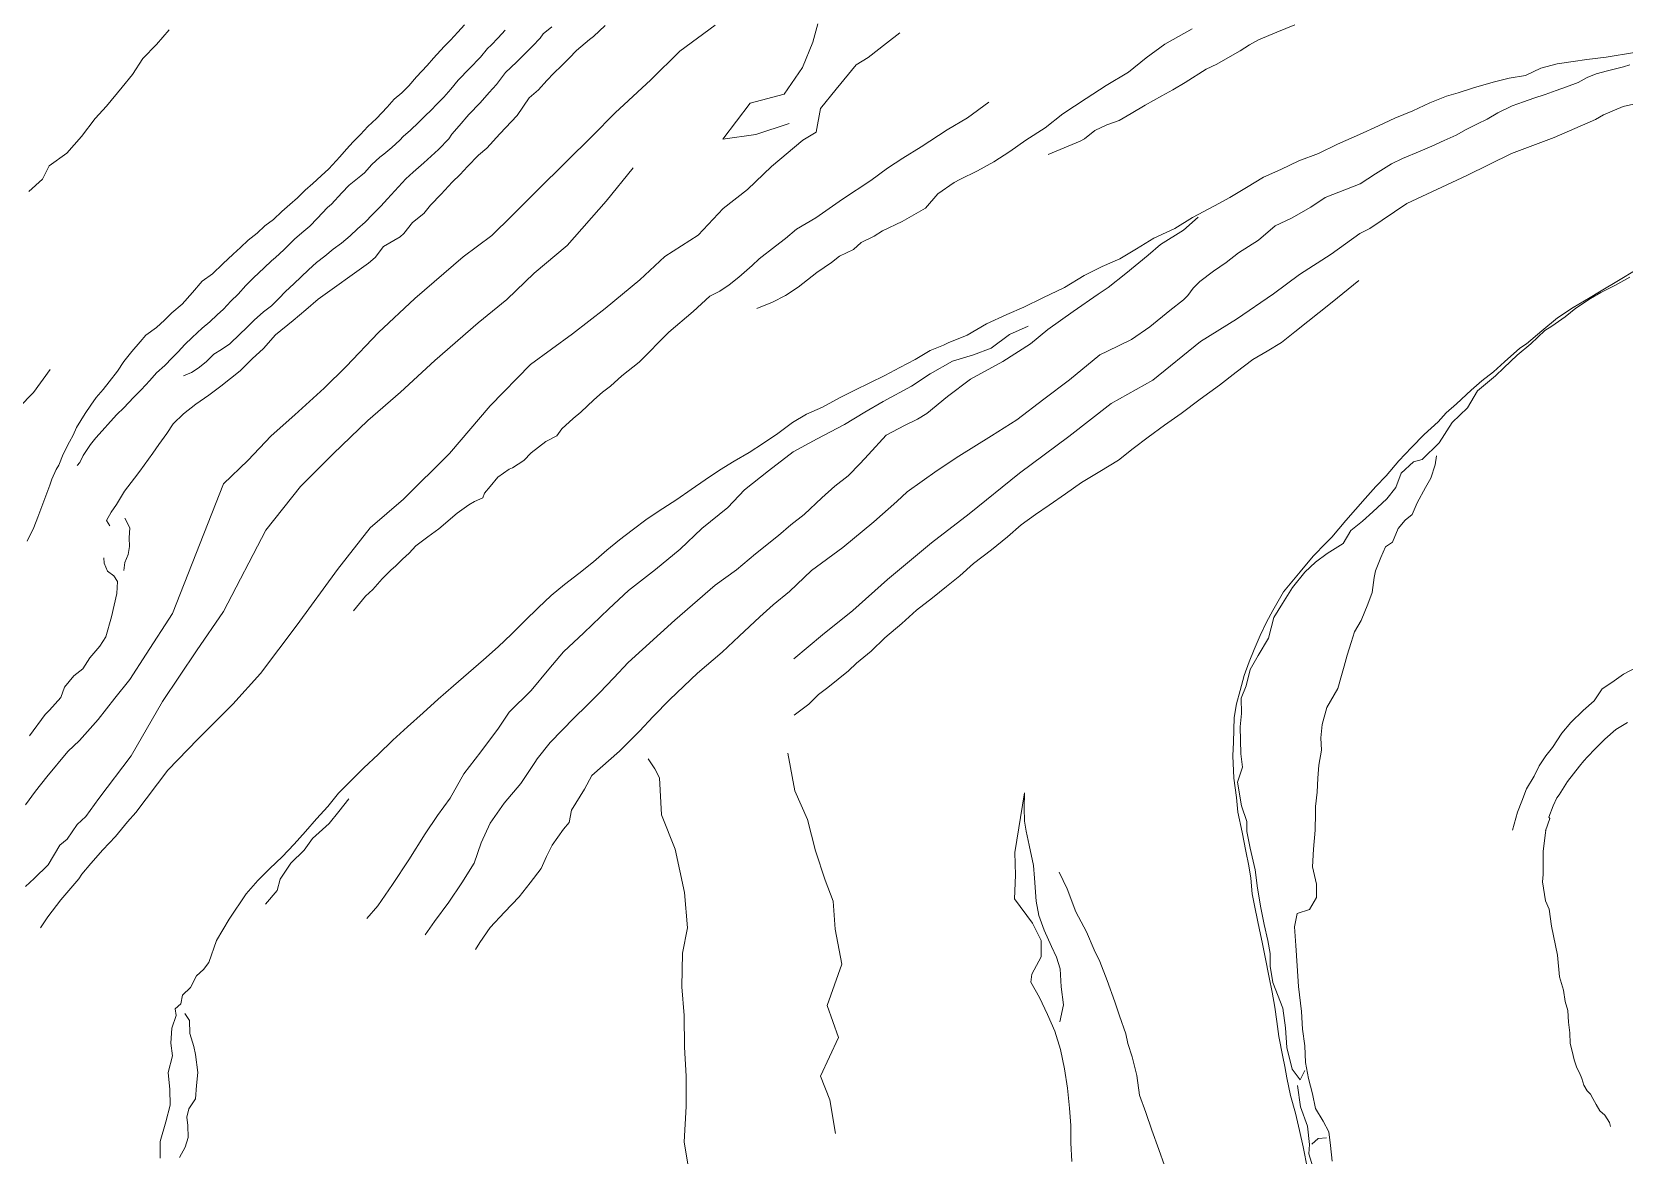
# Model space of a CAD drawing. Extents: x 683321 to 688873, y 7661944 to 7668387.
# Drawn here: x 685620.5 to 686013.2, y 7667166.6 to 7667443.6 of the extents above; entities that cross this region are included whole.
import ezdxf

# ---------------------------------------------------------------- set-up
doc = ezdxf.new("R2010")
doc.units = 0
doc.header["$MEASUREMENT"] = 0
doc.layers.add('01 CRESTA_Line', color=3, linetype='Continuous', lineweight=20)

msp = doc.modelspace()

# ---------------------------------------------------------------- linework, layer by layer
at = {"layer": '01 CRESTA_Line'}
for points in [[(685618.93, 7667252.96, 4170.33), (685621.37, 7667256.34, 4170.34), (685624.17, 7667259.87, 4170.35), (685629.4, 7667266.11, 4170.49), (685632.23, 7667268.81, 4169.82), (685636.83, 7667273.97, 4169.6), (685640.98, 7667279.24, 4169.68), (685644.69, 7667283.86, 4169.52), (685648.69, 7667290.1, 4169.31), (685655.19, 7667300.12, 4169.46), (685667.75, 7667332.14, 4168.71), (685673.78, 7667337.85, 4169.08), (685679.52, 7667343.99, 4169.17), (685685.37, 7667349.16, 4169.4), (685692.62, 7667355.7, 4169.43), (685698, 7667361.02, 4169.89), (685706.01, 7667369.42, 4169.97), (685714.98, 7667377.79, 4170.3), (685726.89, 7667388.1, 4170.14), (685733.94, 7667393.35, 4169.95), (685738.86, 7667398.17, 4169.79), (685745.01, 7667404.37, 4170.01), (685752.26, 7667411.49, 4170.26), (685758.66, 7667417.84, 4170.06), (685764.38, 7667423.56, 4170.72), (685773.2, 7667431.75, 4171.2), (685780.34, 7667438.81, 4171.77), (685789.02, 7667445.23, 4172.18)], [(685727.2, 7667445.33, 4193.95), (685725.54, 7667443.47, 4193.84), (685723.79, 7667441.5, 4193.7), (685722.23, 7667439.97, 4193.68), (685719.6, 7667437.04, 4193.59), (685718.02, 7667435.3, 4193.5), (685715.35, 7667432.44, 4193.38), (685713.5, 7667430.28, 4193.2), (685711.79, 7667428.53, 4193.03), (685709.89, 7667426.98, 4192.92), (685708.17, 7667424.98, 4192.83), (685705.5, 7667422.22, 4192.56), (685703.37, 7667420.22, 4192.38), (685701.55, 7667418.22, 4192.27), (685699.75, 7667416.41, 4192.1), (685698.07, 7667414.61, 4192.09), (685696.43, 7667412.72, 4192.05), (685693.72, 7667409.76, 4192.18), (685691.86, 7667408.03, 4192.17), (685689.79, 7667406.17, 4192.26), (685687.94, 7667404.49, 4192.32), (685686.04, 7667402.67, 4192.32), (685684.11, 7667401.02, 4192.42), (685682.12, 7667399.23, 4192.53), (685680.06, 7667397.31, 4192.54), (685677.95, 7667395.72, 4192.58), (685676.07, 7667393.94, 4192.61), (685673.86, 7667392.17, 4192.52), (685672, 7667390.42, 4192.49), (685670.13, 7667388.72, 4192.45), (685667.61, 7667386.37, 4192.75), (685665.05, 7667383.93, 4192.68), (685662.48, 7667382.05, 4192.48), (685660.09, 7667379.26, 4192.49), (685657.56, 7667376.38, 4192.51), (685655.04, 7667374.3, 4192.58), (685653.24, 7667372.5, 4192.54), (685651.22, 7667370.63, 4192.61), (685648.62, 7667368.8, 4192.81), (685647.23, 7667367.17, 4192.67), (685645.14, 7667364.75, 4192.73), (685643.16, 7667362.26, 4192.77), (685641.62, 7667359.92, 4192.93), (685639.55, 7667357.23, 4193.05), (685638.06, 7667355.35, 4193.1), (685636.36, 7667353.41, 4193.14), (685635.03, 7667351.53, 4192.95), (685633.65, 7667349.45, 4192.94), (685631.55, 7667346.03, 4192.94), (685630.7, 7667344.11, 4193.16), (685629.8, 7667342.49, 4193.22), (685628.2, 7667339.42, 4193.2), (685627.16, 7667336.72, 4192.27), (685626.46, 7667335.64, 4192.25), (685625.45, 7667333.25, 4192.18), (685624.93, 7667331.82, 4192.14), (685621.95, 7667323.91, 4191.95), (685621.01, 7667321.39, 4191.88), (685619.36, 7667318, 4191.89)], [(685619.79, 7667404.16, 4227.58), (685623.16, 7667407.2, 4227.55), (685624.75, 7667410.51, 4227.53), (685629.12, 7667413.63, 4227.51), (685632.73, 7667417.78, 4227.48), (685636.12, 7667422.17, 4227.44), (685638.88, 7667425.22, 4227.15), (685642.81, 7667429.95, 4227.92), (685645.34, 7667433.02, 4228.27), (685647.9, 7667437.02, 4228.65), (685651.26, 7667440.48, 4228.32), (685654.34, 7667444.05, 4228.31)], [(685737.27, 7667443.94, 4190.92), (685735.53, 7667442.11, 4190.98), (685733.78, 7667440.26, 4190.99), (685732.91, 7667439.45, 4190.92), (685731.16, 7667437.35, 4190.95), (685730.22, 7667436.41, 4190.81), (685729.32, 7667435.43, 4190.76), (685728.41, 7667434.5, 4190.67), (685725.61, 7667431.64, 4190.67), (685723.83, 7667429.4, 4190.55), (685722.08, 7667427.46, 4190.47), (685720.53, 7667425.9, 4190.49), (685718.85, 7667424.09, 4190.33), (685717.66, 7667423.03, 4190.25), (685715.84, 7667421.25, 4190.21), (685713.9, 7667419.36, 4190.14), (685712.1, 7667417.72, 4190.06), (685711.25, 7667416.86, 4189.96), (685709.27, 7667415.01, 4189.92), (685707.34, 7667413.4, 4189.92), (685706.34, 7667412.69, 4189.84), (685704.34, 7667410.82, 4189.67), (685702.58, 7667408.81, 4189.77), (685701.66, 7667408.08, 4189.71), (685698.75, 7667405.74, 4189.98), (685696.98, 7667403.85, 4189.84), (685694.41, 7667401.06, 4189.75), (685693.4, 7667400.23, 4189.7), (685690.85, 7667397.51, 4189.78), (685689.03, 7667395.63, 4189.69), (685687.1, 7667393.99, 4189.6), (685685.28, 7667392.45, 4189.55), (685682.66, 7667389.85, 4189.46), (685680.56, 7667387.95, 4189.34), (685679.64, 7667387.1, 4189.12), (685677.76, 7667385.35, 4189), (685675.14, 7667382.95, 4188.99), (685673.27, 7667381.04, 4189.02), (685671.38, 7667378.91, 4188.86), (685669.58, 7667377.17, 4188.8), (685667.74, 7667375.2, 4188.59), (685666.23, 7667373.79, 4188.66), (685664.38, 7667372.03, 4188.66), (685662.5, 7667370.47, 4188.73), (685660.07, 7667368.23, 4188.91), (685658.2, 7667366.51, 4189.04), (685656.62, 7667364.7, 4189.06), (685655.12, 7667363.21, 4188.98), (685653.33, 7667361.28, 4189.03), (685651.27, 7667359.52, 4189.01), (685649.56, 7667357.58, 4188.92), (685647.5, 7667355.27, 4188.96), (685645.6, 7667353.37, 4188.98), (685643.16, 7667350.87, 4189.13), (685641.44, 7667349.23, 4189.19), (685639.89, 7667347.47, 4189), (685637.83, 7667345.21, 4189.21), (685636.29, 7667343.42, 4189.13), (685634.98, 7667341.81, 4189.02), (685633.13, 7667339.14, 4189.29), (685632.36, 7667337.37, 4189.24), (685631.71, 7667336.66, 4189.61)], [(685639.77, 7667321.76, 4180.25), (685638.95, 7667323.11, 4180.63), (685640.06, 7667325.15, 4181.18), (685641.39, 7667327.05, 4181.12), (685643.34, 7667330.27, 4181.19), (685645.79, 7667333.49, 4180.95), (685647.12, 7667335.28, 4181.07), (685650.31, 7667339.64, 4181.09), (685651.78, 7667341.79, 4180.94), (685653.81, 7667344.56, 4180.77), (685655.32, 7667346.91, 4180.88), (685657.87, 7667349.36, 4180.92), (685660.91, 7667351.78, 4180.83), (685664.17, 7667353.97, 4180.76), (685667.08, 7667356.2, 4180.72), (685671.84, 7667359.97, 4180.53), (685674.83, 7667362.93, 4180.63), (685677.6, 7667365.51, 4180.78), (685680.62, 7667368.83, 4180.48), (685684.94, 7667372.37, 4180.59), (685688.08, 7667375.04, 4180.64), (685691.08, 7667377.67, 4180.88), (685703.51, 7667386.49, 4180.6), (685705.17, 7667387.96, 4180.69), (685707.23, 7667390.63, 4180.72), (685711.32, 7667392.99, 4181.11), (685712.24, 7667393.82, 4181.31), (685714.36, 7667396.55, 4181.52), (685717.14, 7667398.8, 4181.52), (685718.81, 7667400.86, 4181.74), (685721.42, 7667403.56, 4181.72), (685724.15, 7667406.5, 4181.86), (685726.1, 7667408.36, 4182.04), (685727.96, 7667410.39, 4182.17), (685730.68, 7667413.15, 4182.19), (685732.7, 7667414.91, 4182.29), (685735.96, 7667418.41, 4182.42), (685740.19, 7667422.96, 4182.28), (685743.17, 7667427.3, 4182.61), (685745.44, 7667429.26, 4182.84), (685747.55, 7667431.54, 4182.72), (685749.25, 7667433.41, 4182.93), (685751.13, 7667435.19, 4182.99), (685753.05, 7667437.04, 4183.11), (685754.85, 7667438.96, 4183.09), (685758, 7667441.68, 4183.08), (685758.99, 7667442.42, 4183.39), (685761.9, 7667445.09, 4183.47)], [(685657.94, 7667358.78, 4183.4), (685659.86, 7667359.56, 4183.45), (685661.53, 7667360.67, 4183.27), (685663.47, 7667362.16, 4183.37), (685665.42, 7667364.05, 4183.42), (685667.28, 7667365.25, 4183.21), (685669.34, 7667366.66, 4183.29), (685671.8, 7667369.03, 4183.27), (685673.44, 7667370.55, 4183.43), (685675.32, 7667372.44, 4183.41), (685677.66, 7667374.56, 4183.35), (685679.62, 7667375.99, 4183.43), (685681.41, 7667377.84, 4183.61), (685683.07, 7667379.56, 4183.67), (685685.1, 7667381.46, 4183.9), (685686.93, 7667383.14, 4184.02), (685688.75, 7667384.88, 4184.17), (685690.72, 7667386.66, 4184.27), (685692.74, 7667388.27, 4184.49), (685694.81, 7667389.99, 4184.66), (685696.85, 7667391.5, 4184.74), (685698.98, 7667393.23, 4184.83), (685700.8, 7667395, 4184.94), (685702.67, 7667396.63, 4185.05), (685704.55, 7667398.55, 4185.13), (685706.55, 7667400.6, 4185.22), (685708.22, 7667402.43, 4185.42), (685710, 7667404.38, 4185.48), (685712.73, 7667407.3, 4185.65), (685714.53, 7667408.98, 4185.92), (685717.2, 7667411.25, 4185.92), (685719.02, 7667412.9, 4186.05), (685720.77, 7667414.56, 4186.14), (685723.32, 7667417.22, 4186.09), (685724.12, 7667418.31, 4186.57), (685725.91, 7667420.36, 4186.69), (685728.26, 7667423.15, 4186.89), (685731.09, 7667426.03, 4187.1), (685733.31, 7667428.59, 4187.34), (685735.06, 7667430.56, 4187.3), (685737.34, 7667433.56, 4187.32), (685740.03, 7667436.13, 4187.44), (685740.97, 7667437.01, 4187.65), (685744.01, 7667440.07, 4187.51), (685745.88, 7667441.97, 4187.6), (685746.64, 7667443.05, 4187.98), (685748.76, 7667444.82, 4188)], [(685807.26, 7667420.95, 4159.54), (685799.05, 7667418.25, 4159.74), (685790.95, 7667417.12, 4160.61), (685797.7, 7667426.02, 4162.52), (685806.01, 7667428.16, 4163.55), (685810.55, 7667434.79, 4165.98), (685813.13, 7667440.99, 4169.58), (685814.37, 7667445.53, 4171.53)], [(685799.3, 7667375.38, 4130.5), (685803.21, 7667376.88, 4130.23), (685806.36, 7667378.57, 4130.02), (685809.54, 7667380.62, 4130.02), (685814.09, 7667384.24, 4130.01), (685817.7, 7667386.66, 4130.01), (685819.66, 7667388.22, 4130.06), (685823.15, 7667389.87, 4130.07), (685825.06, 7667391.62, 4130.08), (685828.27, 7667393.18, 4130.12), (685830.27, 7667394.47, 4130.17), (685835.16, 7667396.8, 4130.04), (685840.89, 7667400.09, 4129.99), (685843.97, 7667403.6, 4129.99), (685848.01, 7667406.39, 4129.99), (685849.39, 7667407.15, 4130), (685853.7, 7667409.27, 4130), (685857.76, 7667411.54, 4130.01), (685861.69, 7667414.1, 4129.97), (685865.66, 7667416.88, 4129.93), (685870.41, 7667419.91, 4129.93), (685874.78, 7667423.34, 4129.87), (685880.52, 7667427.11, 4129.84), (685885.47, 7667430.35, 4129.84), (685890.97, 7667433.66, 4129.89), (685895.32, 7667437.13, 4129.93), (685899.95, 7667440.56, 4130.1), (685906.69, 7667444.27, 4130.02)], [(685932.04, 7667445.31, 4120.22), (685927.54, 7667443.47, 4120.2), (685923.04, 7667441.62, 4120.19), (685920.84, 7667440.33, 4120.2), (685918.49, 7667438.91, 4120.2), (685915.49, 7667437.12, 4120.22), (685912.78, 7667435.63, 4120.2), (685910.1, 7667434.34, 4120.19), (685904.94, 7667431.11, 4120.15), (685901.94, 7667429.26, 4120.16), (685899.23, 7667427.82, 4120.23), (685895.07, 7667425.48, 4120.34), (685891.63, 7667423.4, 4120.47), (685888.66, 7667421.72, 4120.62), (685885.65, 7667420.6, 4120.71), (685882.66, 7667419.21, 4120.82), (685880.13, 7667417.22, 4121.01), (685879.03, 7667416.58, 4121.08), (685875.08, 7667414.95, 4121.32), (685871.18, 7667413.29, 4121.8)], [(685622.6, 7667222.61, 4150.61), (685624.42, 7667225.37, 4150.68), (685627.61, 7667229.58, 4150.64), (685629.12, 7667231.26, 4150.94), (685632.09, 7667234.69, 4150.98), (685632.86, 7667235.89, 4150.96), (685635.04, 7667238.48, 4151.02), (685637.97, 7667241.89, 4150.84), (685641.1, 7667245.18, 4150.85), (685644.09, 7667248.76, 4150.36), (685646.17, 7667251.05, 4150.33), (685654.02, 7667261.5, 4149.84), (685661.45, 7667269.16, 4149.55), (685670.04, 7667277.75, 4149.65), (685676.89, 7667285.36, 4149.67), (685685.94, 7667297.36, 4149.83), (685695.9, 7667311, 4149.75), (685703.93, 7667321.25, 4149.79), (685712.13, 7667328.31, 4149.9), (685723.53, 7667339.63, 4150.03), (685733.57, 7667351.32, 4150.19), (685743.52, 7667361.52, 4150.11), (685753.84, 7667369.1, 4149.83), (685761.93, 7667375.35, 4151.44), (685770.48, 7667382.44, 4153.34), (685776.61, 7667388.16, 4154.6), (685784.87, 7667393.41, 4154.61), (685790.97, 7667400, 4155.62), (685797, 7667404.7, 4155.65), (685802.91, 7667410.39, 4157.02), (685810.62, 7667416.86, 4158.01), (685813.92, 7667418.87, 4157.9), (685815.03, 7667424.64, 4160.57), (685818.91, 7667429.45, 4162.11), (685823.8, 7667435.45, 4162.17), (685826.79, 7667437.26, 4161.96), (685831.3, 7667440.81, 4161.67), (685834.58, 7667443.29, 4161.54)], [(686015.79, 7667438.5, 4108.42), (686008.76, 7667437.31, 4108.87), (686004.02, 7667436.72, 4109.38), (686000.66, 7667436.28, 4109.87), (685996.69, 7667435.68, 4110.21), (685992.71, 7667434.63, 4110.58), (685988.88, 7667432.81, 4111.01), (685984.83, 7667432.13, 4111.48), (685980.95, 7667431.16, 4111.92), (685976.06, 7667429.8, 4112.46), (685972.31, 7667428.55, 4112.81), (685969.38, 7667427.72, 4113.24), (685965.31, 7667426.09, 4113.67), (685961.07, 7667424.07, 4114.12), (685956.69, 7667422.29, 4114.61), (685952.61, 7667420.43, 4115.11), (685947.99, 7667418.26, 4115.58), (685942.5, 7667415.86, 4116.22), (685937.88, 7667413.61, 4116.87), (685932.95, 7667411.76, 4117.47), (685928.56, 7667409.59, 4117.94), (685924.25, 7667407.73, 4118.61), (685920.09, 7667405.16, 4119.16), (685916.01, 7667402.68, 4119.7), (685912.19, 7667400.63, 4120.24), (685906.8, 7667397.82, 4120.8), (685902.39, 7667395.1, 4121.21), (685897.2, 7667392.68, 4121.67), (685892.99, 7667390.06, 4122.09), (685888.87, 7667387.63, 4122.6), (685884.46, 7667385.69, 4123.12), (685880.06, 7667383.46, 4123.56), (685875.16, 7667380.55, 4124.07), (685869.86, 7667377.95, 4124.57), (685865.2, 7667375.64, 4125.06), (685860.95, 7667373.86, 4125.52), (685855.96, 7667371.54, 4126.08), (685851.19, 7667368.74, 4126.7), (685846.49, 7667366.87, 4127.33), (685845.33, 7667366.32, 4127.92), (685842.09, 7667364.97, 4128.31), (685838.39, 7667362.79, 4128.79), (685834.61, 7667360.83, 4129.26), (685830.88, 7667358.87, 4129.72), (685827.14, 7667357, 4130.18), (685823.48, 7667355.22, 4130.61), (685819.88, 7667353.42, 4131.01), (685815.53, 7667351.06, 4131.44), (685811.52, 7667349.27, 4131.91), (685808.13, 7667347.25, 4132.31), (685804.46, 7667344.5, 4132.71), (685800.98, 7667342.16, 4133.07), (685797.38, 7667339.88, 4133.44), (685793.73, 7667337.67, 4133.87), (685790.13, 7667335.46, 4134.36), (685786.58, 7667333.12, 4134.79), (685783.09, 7667330.73, 4135.25), (685779.61, 7667328.26, 4135.73), (685776.15, 7667326.01, 4136.22), (685772.29, 7667323.45, 4136.74), (685768.57, 7667320.67, 4137.11), (685765.42, 7667318.31, 4137.43), (685762.3, 7667315.77, 4137.81), (685759.01, 7667312.86, 4138.13), (685755.41, 7667310.02, 4138.51), (685751.87, 7667307.3, 4138.91), (685748.55, 7667304.58, 4139.33), (685745.4, 7667301.55, 4139.78), (685742.07, 7667298.32, 4140.23), (685738.78, 7667295.08, 4140.57), (685735.47, 7667291.9, 4141.05), (685731.9, 7667288.73, 4141.53), (685728.23, 7667285.5, 4142), (685724.46, 7667282.29, 4142.41), (685720.75, 7667279.02, 4142.85), (685716.99, 7667275.64, 4143.19), (685713.18, 7667272.24, 4143.52), (685709.5, 7667268.89, 4143.91), (685705.94, 7667265.39, 4144.31), (685702.38, 7667262.07, 4144.68), (685699.14, 7667258.87, 4145.14), (685696.16, 7667255.81, 4145.58), (685693.49, 7667252.56, 4146), (685690.68, 7667249.5, 4146.49), (685688.03, 7667246.38, 4146.91), (685685.22, 7667243.24, 4147.27), (685682.24, 7667240.18, 4147.65), (685679.23, 7667237.24, 4148.04), (685676.24, 7667234.27, 4148.43), (685673.33, 7667231.02, 4148.84), (685669.15, 7667224.79, 4151.1), (685666.01, 7667219.5, 4151.77), (685664.14, 7667214.11, 4151.19), (685662.83, 7667212.4, 4151.59), (685661.11, 7667210.8, 4152.24), (685659.59, 7667207.94, 4152.19), (685657.65, 7667206.01, 4152.57), (685657.25, 7667203.88, 4152.78), (685655.84, 7667202.68, 4153.02), (685656.07, 7667201.06, 4153.25), (685655.06, 7667197.94, 4153.41), (685654.8, 7667194.19, 4153.62), (685655.19, 7667191.1, 4153.8), (685654.12, 7667187.01, 4154.04), (685654.52, 7667182.77, 4154.51), (685654.65, 7667178.93, 4154.11), (685653.57, 7667174.82, 4153.93), (685652.13, 7667169.95, 4154.48), (685652.15, 7667165.84, 4153.83)], [(686014.65, 7667435.4, 4109.28), (686013.04, 7667434.96, 4109.37), (686009.11, 7667433.97, 4109.54), (686006.36, 7667433.2, 4109.66), (686004.11, 7667432.3, 4109.83), (686001.91, 7667431.07, 4110.02), (685999.04, 7667430.04, 4110.16), (685996.46, 7667429.07, 4110.29), (685993.74, 7667428.13, 4110.35), (685990.92, 7667427.25, 4110.4), (685988.43, 7667426.34, 4110.41), (685985.63, 7667425.32, 4110.42), (685982.11, 7667423.6, 4110.43), (685979.41, 7667422.07, 4110.43), (685977.05, 7667420.86, 4110.46), (685974.28, 7667419.46, 4110.49), (685971.8, 7667418.12, 4110.52), (685968.82, 7667416.81, 4110.55), (685965.76, 7667415.35, 4110.59), (685962.92, 7667414.18, 4110.53), (685958.57, 7667412.34, 4110.44), (685955.88, 7667411.04, 4110.38), (685951.9, 7667408.54, 4110.33), (685948.1, 7667406.11, 4110.28), (685939.5, 7667402.68, 4110.32), (685935.98, 7667400.33, 4110.29), (685931.17, 7667397.59, 4110.26), (685927.14, 7667395.73, 4110.3), (685923.08, 7667392.22, 4110.25), (685918.13, 7667389.07, 4110.27), (685915.05, 7667386.68, 4110.2), (685911.94, 7667384.59, 4110.16), (685908.6, 7667382, 4110.15), (685906.93, 7667380.36, 4110.15), (685905.59, 7667378.59, 4110.13), (685904.51, 7667377.45, 4110.13), (685901.15, 7667374.82, 4110.13), (685896.24, 7667370.8, 4110.15), (685891.68, 7667367.68, 4110.11), (685885.79, 7667364.8, 4110.1), (685883.93, 7667363.96, 4110.09), (685876.39, 7667357.74, 4110.03), (685870.06, 7667352.96, 4109.97), (685863.47, 7667347.92, 4109.99), (685857.16, 7667343.94, 4110), (685849.15, 7667338.96, 4109.95), (685843.75, 7667335.39, 4109.97), (685836.36, 7667330.13, 4109.98), (685833.88, 7667327.73, 4109.96), (685828.16, 7667322.74, 4109.91), (685820.52, 7667316.38, 4109.96), (685812.76, 7667310.72, 4110.05), (685807.34, 7667305.59, 4110.15), (685803.34, 7667302.3, 4110.16), (685800.08, 7667299.32, 4110.17), (685797.47, 7667296.9, 4110.18), (685794.98, 7667294.55, 4110.14), (685790.79, 7667290.63, 4110.1), (685784.71, 7667285.4, 4110.11), (685777.87, 7667278.94, 4110.16), (685773.7, 7667274.77, 4110.19), (685770.38, 7667271.12, 4110.17), (685765.43, 7667266.24, 4110.17), (685758.65, 7667260.18, 4110.12), (685756.8, 7667256.84, 4110.16), (685753.62, 7667251.65, 4110.09), (685753.02, 7667248.61, 4110.01), (685751.66, 7667247, 4109.98), (685748.81, 7667243, 4109.92), (685747.47, 7667240.25, 4109.87), (685746.12, 7667237.25, 4109.83), (685743.38, 7667233.75, 4109.81), (685740.66, 7667230.25, 4109.88), (685737.09, 7667226.5, 4109.84), (685733.5, 7667222.75, 4109.84), (685731, 7667219, 4109.95), (685729.93, 7667217.31, 4109.95)], [(685699.85, 7667300.78, 4140.99), (685702.76, 7667304.38, 4140.71), (685704.59, 7667306.04, 4140.65), (685706.93, 7667308.71, 4140.56), (685709.1, 7667310.89, 4140.49), (685710.19, 7667311.83, 4140.46), (685711.94, 7667313.53, 4140.35), (685713.59, 7667315.04, 4140.22), (685715.18, 7667316.85, 4140.18), (685718.13, 7667319.06, 4140.07), (685720.89, 7667321.01, 4139.95), (685725.43, 7667324.91, 4139.86), (685728.28, 7667326.91, 4139.82), (685729.68, 7667327.78, 4139.81), (685731.74, 7667328.7, 4139.7), (685732.17, 7667329.81, 4139.8), (685733.52, 7667331.44, 4139.85), (685735.42, 7667333.79, 4139.87), (685738.2, 7667335.73, 4139.87), (685739.01, 7667336.05, 4139.87), (685741.83, 7667337.86, 4139.86), (685743.68, 7667339.73, 4139.85), (685747.3, 7667342.54, 4139.83), (685749.94, 7667343.94, 4139.84), (685751.25, 7667345.72, 4139.84), (685754.03, 7667348.19, 4139.83), (685755.86, 7667349.82, 4139.84), (685759.12, 7667352.84, 4139.86), (685761.25, 7667354.74, 4139.89), (685763.19, 7667356.19, 4139.9), (685766, 7667358.73, 4139.93), (685770.28, 7667362.09, 4139.94), (685777.6, 7667369.49, 4140.08), (685783.61, 7667374.61, 4140.07), (685787.73, 7667378.36, 4140.2), (685790.17, 7667379.65, 4140.19), (685792.5, 7667381.19, 4140.18), (685794.83, 7667383.08, 4140.17), (685798.12, 7667385.97, 4140.1), (685799.85, 7667387.61, 4140.05), (685803.93, 7667390.72, 4139.95), (685806.37, 7667392.65, 4139.95), (685809.11, 7667394.94, 4139.94), (685813.86, 7667397.71, 4139.83), (685820.46, 7667402.28, 4139.83), (685827.4, 7667406.92, 4139.81), (685831.56, 7667409.92, 4139.81), (685835.34, 7667412.41, 4139.86), (685839.86, 7667415.22, 4139.9), (685846.28, 7667419.4, 4139.76), (685851.25, 7667422.34, 4139.69), (685856.52, 7667426.26, 4139.56)], [(686017, 7667426.09, 4100.21), (686012.97, 7667425.13, 4100.25), (686008.13, 7667423.11, 4100.21), (686006.15, 7667421.95, 4100.71), (685995.94, 7667417.53, 4100.65), (685985.47, 7667413.59, 4100.62), (685974.45, 7667408.17, 4100.58), (685959.61, 7667401.2, 4100.65), (685950.5, 7667395.07, 4100.6), (685948.07, 7667393.88, 4100.59), (685940.95, 7667388.75, 4100.52), (685933.17, 7667383.76, 4100.5), (685926.76, 7667378.98, 4100.5), (685917.63, 7667372.68, 4100.52), (685908.74, 7667367.24, 4100.55), (685896.98, 7667357.72, 4100.6), (685886.71, 7667351.89, 4100.51), (685876.3, 7667343.8, 4100.43), (685864.13, 7667334.73, 4100.33), (685851.65, 7667324.69, 4100.11), (685842.41, 7667317.54, 4100.09), (685831.55, 7667308.51, 4100.08), (685822.98, 7667300.85, 4100.08), (685815.51, 7667294.85, 4100.11), (685808.4, 7667288.95, 4099.96)], [(685618.93, 7667232.83, 4159.76), (685621.09, 7667234.81, 4159.74), (685624.52, 7667238.15, 4159.7), (685627.38, 7667242.99, 4159.85), (685629.18, 7667244.53, 4159.87), (685631.64, 7667248.08, 4159.89), (685633.78, 7667250.06, 4159.88), (685637, 7667254.56, 4159.91), (685644.96, 7667265.09, 4159.86), (685652.7, 7667278.45, 4160.06), (685661.09, 7667290.91, 4160.02), (685667.74, 7667300.64, 4159.87), (685678.2, 7667320.69, 4160.16), (685686.73, 7667331.43, 4159.83), (685694.82, 7667339.52, 4159.69), (685703.39, 7667347.76, 4159.36), (685711.46, 7667354.72, 4159.41), (685719.92, 7667362.51, 4159.59), (685730.59, 7667371.79, 4159.56), (685737.66, 7667377.57, 4159.35), (685744.42, 7667384.07, 4159.59), (685752.55, 7667390.9, 4159.51), (685762.12, 7667401.79, 4159.7), (685768.8, 7667410.07, 4160.35)], [(685908.14, 7667397.9, 4119.49), (685904.54, 7667394.63, 4119.63), (685898.87, 7667391.09, 4120.82), (685895.81, 7667388.5, 4121.65), (685890.31, 7667384, 4120.94), (685886, 7667380.5, 4120.66), (685883.48, 7667378.92, 4120.59), (685877.32, 7667374.65, 4120.52), (685871.11, 7667370.2, 4120.6), (685866.8, 7667366.62, 4119.96), (685859.98, 7667362.25, 4120.25), (685851.97, 7667357.92, 4120.5), (685846.37, 7667353.65, 4120.41), (685841.23, 7667349.45, 4120.35), (685838.96, 7667348.1, 4120.29), (685835.75, 7667346.5, 4120.23), (685831.23, 7667344.14, 4120.21), (685826.84, 7667339.37, 4120.21), (685824.78, 7667337.13, 4120.27), (685821.84, 7667334.08, 4120.15), (685818.55, 7667331.53, 4120), (685815.32, 7667328.67, 4119.9), (685810.97, 7667324.52, 4119.89), (685807.73, 7667322.02, 4119.98), (685804.69, 7667319.34, 4120.04), (685798.98, 7667314.86, 4120.07), (685794.3, 7667310.9, 4120.04), (685789.05, 7667307.15, 4120.07), (685779.09, 7667298.54, 4119.93), (685767.58, 7667288.06, 4120.1), (685764.05, 7667284.3, 4120.11), (685760.51, 7667280.55, 4120.08), (685757.37, 7667277.5, 4120.06), (685754.22, 7667274.46, 4120.05), (685751.28, 7667271.42, 4120.01), (685748.35, 7667268.37, 4119.94), (685745.09, 7667264.3, 4119.85), (685744.54, 7667263.4, 4119.84), (685741.09, 7667258.21, 4119.83), (685737.01, 7667253.35, 4119.9), (685733.55, 7667248.48, 4119.96), (685731.35, 7667243.61, 4119.93), (685729.62, 7667238.58, 4119.87), (685726.56, 7667233.74, 4119.79), (685723.31, 7667229, 4119.8), (685719.81, 7667224.17, 4119.95), (685717.48, 7667220.95, 4120.02)], [(685808.5, 7667275.04, 4089.58), (685812.12, 7667277.79, 4089.54), (685814.55, 7667280.14, 4089.53), (685816.78, 7667281.86, 4089.62), (685819.34, 7667283.98, 4089.7), (685821.9, 7667286.05, 4089.78), (685823.91, 7667287.92, 4089.79), (685827.49, 7667290.82, 4089.8), (685830.9, 7667294.12, 4089.76), (685835.05, 7667297.69, 4089.82), (685838.73, 7667300.97, 4089.86), (685842.62, 7667303.98, 4089.86), (685846.12, 7667306.84, 4089.85), (685849.37, 7667309.45, 4089.83), (685852.78, 7667312.51, 4089.84), (685857.17, 7667315.85, 4089.83), (685861.15, 7667319.03, 4089.78), (685864.5, 7667322.02, 4089.88), (685868.01, 7667324.59, 4089.86), (685871.42, 7667326.88, 4089.79), (685875.4, 7667329.65, 4089.79), (685879.37, 7667332.42, 4089.86), (685883.93, 7667335.17, 4089.76), (685888.48, 7667337.93, 4089.78), (685892.16, 7667340.79, 4089.78), (685895.84, 7667343.65, 4089.81), (685899.89, 7667346.56, 4089.91), (685903.94, 7667349.47, 4089.98), (685908.69, 7667352.97, 4090), (685913.44, 7667356.48, 4089.97), (685917.56, 7667359.64, 4089.91), (685921.68, 7667362.8, 4089.92), (685925.22, 7667364.87, 4089.97), (685928.75, 7667366.94, 4090), (685932.02, 7667369.61, 4090.05), (685941.19, 7667376.93, 4090.18), (685947.75, 7667382.23, 4090.25)], [(686015.79, 7667384.62, 4096.46), (686012.21, 7667382.53, 4096.1), (686007.12, 7667379.49, 4095.57), (686004.83, 7667378.1, 4095.11), (686000.65, 7667375.63, 4094.68), (685996.75, 7667373.04, 4094.17), (685992.91, 7667369.86, 4093.69), (685989.12, 7667366.67, 4093.24), (685987.51, 7667365.53, 4092.73), (685983.74, 7667362.2, 4092.28), (685981.02, 7667359.74, 4092.01), (685978.14, 7667357.51, 4091.64), (685975.51, 7667355.18, 4091.2), (685971.86, 7667351.86, 4090.8), (685969.29, 7667349.62, 4090.36), (685967.32, 7667347.38, 4089.99), (685963.93, 7667344.32, 4089.38), (685960.76, 7667341.08, 4088.8), (685957.68, 7667337.81, 4088.33), (685954.5, 7667334.06, 4087.78), (685951.96, 7667331.42, 4087.32), (685949.38, 7667328.54, 4087.02), (685946.94, 7667325.8, 4086.52), (685944.58, 7667323.09, 4086.1), (685941.1, 7667318.98, 4085.75), (685939.73, 7667317.61, 4085.28), (685936.55, 7667314.25, 4084.76), (685933.32, 7667310.38, 4084.32), (685930.47, 7667306.96, 4083.93), (685929.17, 7667305.48, 4083.47), (685926.6, 7667300.91, 4083), (685924.99, 7667298.02, 4082.64), (685923.49, 7667294.69, 4082.34), (685921.98, 7667291.3, 4081.93), (685920.7, 7667288.21, 4081.62), (685919.49, 7667284.86, 4081.28), (685918.56, 7667281.19, 4080.9), (685917.64, 7667277.89, 4080.55), (685917, 7667274.54, 4080.09), (685916.85, 7667268.43, 4079.51), (685916.68, 7667265.01, 4078.85), (685916.96, 7667259.52, 4078.39), (685917.64, 7667254.77, 4077.92), (685917.93, 7667251.14, 4077.38), (685919.04, 7667246.2, 4077.06), (685919.91, 7667241.55, 4076.72), (685920.65, 7667237.93, 4076.43), (685921.18, 7667234.85, 4076.16), (685921.51, 7667231.05, 4075.8), (685922.21, 7667227.32, 4075.53), (685923.32, 7667222.18, 4075.43), (685923.96, 7667219.11, 4075.02), (685924.66, 7667215.44, 4074.69), (685925.65, 7667210.41, 4074.43), (685926.39, 7667206.76, 4074.17), (685927.03, 7667203.09, 4073.91), (685927.6, 7667199.52, 4073.6), (685928.05, 7667195.81, 4073.26), (685929.04, 7667190.84, 4072.87), (685929.5, 7667188.45, 4072.5), (685930.05, 7667185.69, 4072.16), (685930.96, 7667181.29, 4071.76), (685932.18, 7667176.97, 4071.4), (685933.18, 7667172.68, 4071.07), (685934.04, 7667168.63, 4070.8), (685935.13, 7667163.22, 4070.23)], [(686014.66, 7667383.1, 4095.95), (686010.96, 7667381.02, 4095.65), (686007.49, 7667379.3, 4095.27), (686004.91, 7667377.82, 4094.98), (686001.31, 7667375.41, 4094.45), (685998.65, 7667373.32, 4094.15), (685995.39, 7667370.96, 4093.65), (685993.68, 7667369.95, 4093.66), (685990.22, 7667366.61, 4092.99), (685986.88, 7667363.86, 4092.43), (685983.53, 7667360.72, 4091.99), (685981.46, 7667358.78, 4091.86), (685977.07, 7667355.01, 4091.1), (685974.63, 7667350.85, 4090.58), (685970.83, 7667347.23, 4090.09), (685967.59, 7667342.23, 4088.99), (685963.4, 7667338.08, 4088.18), (685961.29, 7667337.52, 4088.16), (685958.25, 7667334.77, 4087.62), (685956.88, 7667331.23, 4087.18), (685954.71, 7667328.41, 4086.91), (685951.21, 7667325.19, 4086.37), (685948.66, 7667322.88, 4086.02), (685945.84, 7667320.58, 4085.62), (685943.91, 7667317.42, 4085.29), (685939.98, 7667314.95, 4084.87), (685937.14, 7667312.77, 4084.57), (685934.46, 7667310.35, 4084.25), (685931.44, 7667306.58, 4083.67), (685928.93, 7667302.6, 4083.15), (685926.82, 7667299.13, 4082.74), (685925.47, 7667294.09, 4082.2), (685922.95, 7667289.79, 4081.67), (685920.98, 7667286.34, 4081.28), (685920.03, 7667282.34, 4080.88), (685918.74, 7667279.27, 4080.55), (685918.82, 7667275.49, 4080.16), (685918.56, 7667272.16, 4079.88), (685918.7, 7667265.54, 4078.94), (685919.1, 7667262.23, 4078.43), (685917.89, 7667258.57, 4078.31), (685918.81, 7667252.74, 4077.51), (685920.16, 7667248.87, 4076.98), (685920.15, 7667246.39, 4076.89), (685920.97, 7667242.31, 4076.57), (685922.19, 7667236.98, 4076.22), (685922.8, 7667232.46, 4075.91), (685923.64, 7667227.58, 4075.51), (685924.46, 7667223.47, 4075.15), (685925.34, 7667219.48, 4074.87), (685925.89, 7667216.32, 4074.69), (685925.89, 7667213.18, 4074.67), (685926.58, 7667209.18, 4074.28), (685929.05, 7667202.81, 4073.68), (685929.67, 7667198.02, 4073.2), (685930.05, 7667193.17, 4072.86), (685931.38, 7667187.8, 4072.27), (685933.31, 7667185.16, 4072.04), (685934.46, 7667187.44, 4072.19)], [(685866.26, 7667371.01, 4123.84), (685861.66, 7667368.94, 4124.49), (685857.11, 7667365.56, 4124.9), (685852.74, 7667363.93, 4125.58), (685847.57, 7667362.4, 4126.52), (685842.02, 7667359.23, 4126.82), (685837.44, 7667356.16, 4127.39), (685830.45, 7667352.42, 4128.34), (685825.92, 7667349.75, 4128.84), (685820.92, 7667346.76, 4129.31), (685814.2, 7667343.23, 4129.95), (685808.3, 7667339.98, 4130.58), (685802.2, 7667335.29, 4130.5), (685796.28, 7667330.62, 4130.3), (685792.19, 7667326.26, 4130.28), (685785.78, 7667321.09, 4130.13), (685780.43, 7667316, 4130.15), (685774.33, 7667310.98, 4130.22), (685767.66, 7667305.81, 4130.26), (685762.82, 7667301.3, 4130.35), (685756.65, 7667295.41, 4130.48), (685751.66, 7667290.72, 4130.37), (685748, 7667286.4, 4130.3), (685743.63, 7667281.16, 4130.15), (685738.2, 7667275.79, 4130.08), (685735.62, 7667271.88, 4130.06), (685731.21, 7667266.07, 4130.08), (685727.08, 7667260.59, 4130.14), (685723.64, 7667254.59, 4130.18), (685720.51, 7667250.36, 4130.21), (685717.47, 7667245.81, 4130.2), (685713.47, 7667239.43, 4130.15), (685709.44, 7667233.35, 4130.1), (685705.8, 7667228.07, 4130.03), (685703.1, 7667224.95, 4129.96)], [(685625.03, 7667360.33, 4204.57), (685620.92, 7667354.62, 4204.61), (685613.63, 7667347.28, 4204.77), (685608.81, 7667339.72, 4204.96), (685603.61, 7667333.21, 4205.08), (685599.84, 7667327.29, 4205.16), (685595.4, 7667320.12, 4205.05), (685588.28, 7667308.7, 4205.56), (685581.99, 7667299.49, 4206.5), (685576.09, 7667288.27, 4206.53), (685571.08, 7667278.77, 4206.08), (685565.6, 7667267.75, 4205.61), (685562.35, 7667259.68, 4205.4), (685559.96, 7667249.26, 4205.25)], [(685966.93, 7667339.02, 4089.44), (685966.59, 7667336.8, 4088.77), (685965.56, 7667333.49, 4088.31), (685964.2, 7667331.21, 4088.02), (685962.2, 7667327.45, 4087.52), (685960.95, 7667324.55, 4087.14), (685959.24, 7667323.18, 4086.95), (685957.47, 7667321.13, 4086.34), (685956.1, 7667317.76, 4086.01), (685954.39, 7667316.62, 4085.49), (685953.2, 7667313.95, 4085.09), (685951.94, 7667310.7, 4084.72), (685951.56, 7667309.01, 4084.32), (685951.08, 7667305.33, 4083.92), (685949.97, 7667302.43, 4083.37), (685948.36, 7667298.44, 4082.83), (685946.74, 7667295.63, 4082.65), (685945.92, 7667292.99, 4082.44), (685944.92, 7667289.88, 4082.17), (685944.18, 7667287.2, 4081.91), (685943.5, 7667284.83, 4081.42), (685942.62, 7667281.66, 4081.1), (685939.91, 7667276.94, 4080.6), (685938.76, 7667272.75, 4079.9), (685938.44, 7667269.45, 4079.36), (685938.55, 7667266.42, 4079.05), (685937.89, 7667262.79, 4078.8), (685937.68, 7667259.58, 4078.49), (685937.5, 7667256.06, 4078.14), (685937.11, 7667252.53, 4077.92), (685937.08, 7667250.91, 4077.93), (685937.04, 7667246.75, 4076.95), (685936.61, 7667242.05, 4076.98), (685936.39, 7667237.72, 4076.77), (685937.33, 7667233.41, 4076.97), (685937.38, 7667230.11, 4076.79), (685935.6, 7667227.12, 4076.74), (685932.6, 7667226.19, 4076.69), (685931.94, 7667222.91, 4076.75), (685932.27, 7667218.29, 4076.37), (685932.57, 7667213.23, 4075.92), (685932.87, 7667208.18, 4075.48), (685933.68, 7667202.01, 4075.07), (685933.89, 7667197.67, 4074.42), (685934.48, 7667193.51, 4073.98), (685934.66, 7667189.42, 4073.47), (685935.35, 7667185.45, 4073.11), (685936.35, 7667181.67, 4072.78), (685937.13, 7667178.11, 4072.51), (685939.02, 7667174.99, 4072.24), (685940.36, 7667172.32, 4072.03), (685940.8, 7667168.98, 4071.78), (685941.25, 7667165.08, 4071.44)], [(685643.19, 7667310.76, 4179), (685643.42, 7667312.76, 4178.98), (685644.23, 7667314.73, 4179.27), (685644.56, 7667316.68, 4179.05), (685644.5, 7667318.82, 4178.93), (685644.65, 7667321.27, 4178.61), (685643.42, 7667323.67, 4178.73)], [(685619.94, 7667270, 4180.39), (685623.81, 7667275.25, 4180.35), (685624.89, 7667276.28, 4180.35), (685627.67, 7667279.45, 4180.41), (685628.54, 7667282.01, 4180.43), (685630.84, 7667284.75, 4180.47), (685633.06, 7667286.48, 4180.32), (685634.81, 7667289.24, 4180.24), (685637.3, 7667292.1, 4180.21), (685638.76, 7667294.38, 4180.36), (685640.15, 7667299.34, 4180.26), (685641.42, 7667305.1, 4180.33), (685641.63, 7667308, 4180.43), (685640.69, 7667309.4, 4180.6), (685639.19, 7667310.62, 4180.59), (685638.3, 7667312.57, 4180.66), (685638.24, 7667313.87, 4180.31)], [(685985.67, 7667246.72, 4040.17), (685986.9, 7667251.12, 4040.89), (685988, 7667253.91, 4041.54), (685989.13, 7667256.88, 4042.17), (685991.03, 7667260.06, 4042.66), (685992.3, 7667262.6, 4043.14), (685993.95, 7667265.05, 4043.51), (685995.58, 7667267.14, 4043.99), (685997.89, 7667270.61, 4044.24), (686000.05, 7667273.25, 4044.72), (686003.14, 7667276.25, 4044.96), (686005.87, 7667278.64, 4045.34), (686007.82, 7667281.57, 4045.38), (686010.2, 7667283.14, 4045.73), (686013.08, 7667285.19, 4045.87), (686016.52, 7667286.99, 4046.43)], [(686014.02, 7667273.25, 4043.85), (686011.16, 7667271.53, 4043.46), (686008.45, 7667269.17, 4042.92), (686006.08, 7667266.75, 4042.44), (686004.21, 7667264.79, 4041.94), (686003.27, 7667263.8, 4041.92), (686002.23, 7667262.54, 4041.77), (685999.27, 7667258.72, 4041.27), (685997.16, 7667255.42, 4040.76), (685996.62, 7667254.66, 4040.21), (685995.76, 7667252.74, 4040.13), (685994.62, 7667249.92, 4039.69), (685994.88, 7667249.57, 4039.35), (685993.79, 7667246.57, 4039.31), (685993.89, 7667246.67, 4038.85), (685993.84, 7667246.16, 4038.77), (685993.23, 7667241.46, 4038.13), (685993.25, 7667239.42, 4037.79), (685993.22, 7667235.81, 4037.11), (685993.07, 7667233.99, 4036.81), (685993.84, 7667229.33, 4036.06), (685994.77, 7667227.22, 4035.69), (685995.32, 7667223.05, 4034.87), (685996.77, 7667215.89, 4033.79), (685997.31, 7667210.57, 4032.95), (685998.26, 7667207.29, 4032.79), (685998.7, 7667204.46, 4032.48), (685999.37, 7667202.22, 4032.14), (685999.54, 7667199.39, 4031.36), (685999.84, 7667196.74, 4030.63), (685999.95, 7667194.12, 4030.01), (686000.41, 7667192.21, 4029.59), (686000.91, 7667190.09, 4028.92), (686001.59, 7667188.08, 4028.66), (686002.22, 7667186.87, 4028.31), (686002.8, 7667185.49, 4028.08), (686003.29, 7667183.82, 4027.8), (686004.09, 7667182.44, 4027.55), (686004.9, 7667181.65, 4027.51), (686005.48, 7667180.52, 4027.55), (686006.32, 7667179.08, 4027.33), (686007.22, 7667177.51, 4027.19), (686008.47, 7667176.48, 4027.28), (686009.64, 7667174.6, 4027.44), (686009.85, 7667173.63, 4026.81)], [(685772.51, 7667264.32, 4105.17), (685774.15, 7667261.87, 4105.04), (685775.31, 7667259.62, 4105.07), (685775.81, 7667250.51, 4105.77), (685779.17, 7667242.03, 4105.1), (685781.44, 7667231.39, 4105.67), (685782.2, 7667222.6, 4104.81), (685780.98, 7667216.38, 4103.99), (685780.77, 7667208.08, 4103.57), (685781.42, 7667201.05, 4103.8), (685781.43, 7667193.19, 4104.09), (685781.91, 7667186.09, 4103.53), (685781.84, 7667178.61, 4103.89), (685781.42, 7667169.88, 4103.97), (685783.29, 7667158.41, 4103.75)], [(685806.92, 7667265.69, 4083.12), (685808.66, 7667256.42, 4082.56), (685811.82, 7667249.39, 4082.62), (685813.75, 7667241.64, 4082.4), (685816.16, 7667234.43, 4082.86), (685818.11, 7667229.23, 4083.4), (685818.67, 7667222.3, 4083.58), (685820.24, 7667213.69, 4083.93), (685816.69, 7667203.47, 4083.75), (685819.48, 7667195.57, 4083.77), (685814.99, 7667186.1, 4082.8), (685817.33, 7667180.19, 4083.45), (685818.72, 7667171.96, 4083.09)], [(685877.04, 7667165.05, 4082.49), (685876.79, 7667169.66, 4082.38), (685876.76, 7667173.86, 4082.28), (685876.41, 7667178.18, 4082.29), (685875.9, 7667183.07, 4082.29), (685875.2, 7667187.84, 4082.38), (685874.22, 7667192.67, 4082.37), (685872.82, 7667197.18, 4082.32), (685871.01, 7667201.25, 4082.21), (685868.99, 7667205.43, 4082.01), (685866.93, 7667209.27, 4081.87), (685867.12, 7667211.23, 4082.52), (685869.45, 7667215.46, 4082.66), (685869.46, 7667219.54, 4082.67), (685867.32, 7667223.76, 4082.65), (685862.83, 7667229.8, 4081.75), (685863.12, 7667235.63, 4081.88), (685862.94, 7667241.23, 4081.31), (685865.29, 7667255.9, 4079.75), (685865.23, 7667252.23, 4079.96), (685865.29, 7667248.92, 4080.12), (685865.77, 7667246.46, 4080.2), (685866.49, 7667243, 4080.29), (685867.53, 7667238.02, 4080.68), (685867.83, 7667234.86, 4080.88), (685868.18, 7667229.19, 4081.18), (685868.9, 7667225.7, 4081.14), (685870.21, 7667222.07, 4081.07), (685872.02, 7667218.07, 4081.45), (685873.23, 7667215.37, 4082.25), (685874.13, 7667212.55, 4082.03), (685874.38, 7667208.07, 4081.39), (685874.97, 7667203.65, 4081.91), (685874.02, 7667199.48, 4081.72)], [(685698.64, 7667254.46, 4143.32), (685696.22, 7667251.33, 4143.58), (685693.81, 7667248.38, 4143.84), (685689.74, 7667244.64, 4144.28), (685687.67, 7667241.77, 4144.57), (685684.38, 7667238.59, 4144.97), (685681.74, 7667234.66, 4145.32), (685680.99, 7667231.88, 4145.45), (685678.11, 7667228.44, 4145.85)], [(685899.89, 7667164.02, 4072.38), (685898.48, 7667167.95, 4072.74), (685896.76, 7667172.72, 4073.35), (685895.22, 7667177.13, 4073.59), (685893.66, 7667181.36, 4073.86), (685893.04, 7667186.25, 4073.94), (685891.87, 7667190.82, 4074.67), (685890.84, 7667194.13, 4075.29), (685890.3, 7667196.52, 4075.62), (685888.76, 7667200.96, 4076.07), (685887.62, 7667204.4, 4076.45), (685885.68, 7667209.62, 4076.77), (685883.9, 7667214.32, 4077.1), (685882.49, 7667217.24, 4077), (685880.58, 7667221.66, 4077.15), (685877.97, 7667226.58, 4077.33), (685875.85, 7667232.24, 4077.33), (685873.86, 7667236.35, 4077.6)], [(685658.25, 7667201.54, 4152.99), (685659.42, 7667199.75, 4152.79), (685659.5, 7667196.56, 4153.25), (685660.41, 7667193.41, 4153.89), (685660.89, 7667191.37, 4153.89), (685661.44, 7667186.94, 4153.63), (685661.09, 7667183.73, 4153.97), (685660.84, 7667180.47, 4153.44), (685659.18, 7667177.98, 4153.34), (685658.71, 7667175.92, 4153.87), (685658.98, 7667173.86, 4153.4), (685659.05, 7667170.91, 4153.21), (685658.28, 7667168.54, 4152.85), (685656.92, 7667166, 4153.03)], [(685936.87, 7667162.37, 4070.12), (685935.47, 7667166.88, 4070.64), (685935.6, 7667169.2, 4070.72), (685935.15, 7667173.73, 4071.04), (685933.42, 7667178.49, 4071.56), (685932.66, 7667183.73, 4071.95)], [(685939.83, 7667170.82, 4070.81), (685937.76, 7667170.66, 4070.81), (685936.22, 7667169.26, 4070.71)]]:
    msp.add_polyline3d(points, dxfattribs=at)

doc.saveas('drawing.dxf')
